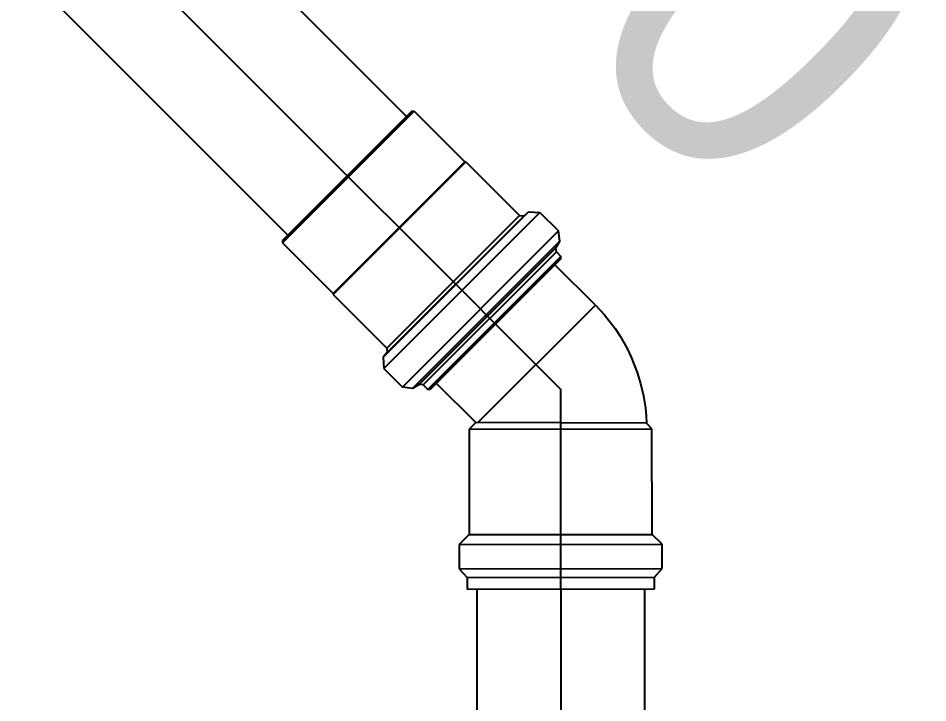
# Model space of a CAD drawing. Header units: millimetres. Extents: x -1292 to 2253, y 326 to 453.
# Drawn here: x 2092.7304 to 2093.0016, y 361.7306 to 361.9346 of the extents above; entities that cross this region are included whole.
import ezdxf
from ezdxf.enums import TextEntityAlignment as Align

# ---------------------------------------------------------------- set-up
doc = ezdxf.new("R2010")
doc.units = ezdxf.units.MM
doc.header["$LTSCALE"] = 0.5
doc.linetypes.add('HIDDENX2', pattern=[0.75, 0.5, -0.25])
for name, color, linetype in [('Eixo', 4, 'HIDDENX2'), ('Esgoto', 5, 'ByLayer'), ('TEXTO', 7, 'Continuous')]:
    doc.layers.add(name, color=color, linetype=linetype)

msp = doc.modelspace()

# ---------------------------------------------------------------- linework, layer by layer
at = {"layer": 'Eixo'}
for p, q in [((2092.51377, 362.20238), (2092.82851, 361.88764)), ((2092.82851, 361.88764), (2092.85061, 361.86555)), ((2092.84513, 361.87103), (2092.85061, 361.86555)), ((2092.84513, 361.87103), (2092.89216, 361.82399)), ((2092.89216, 361.7645), (2092.89216, 361.82399)), ((2092.89216, 361.7645), (2092.89216, 361.57579))]:
    msp.add_line(p, q, dxfattribs=at)
at = {"layer": 'Esgoto', "color": 2}
for p, q in [((2092.84848, 361.90692), (2092.80923, 361.86768)), ((2092.84778, 361.90691), (2092.80924, 361.86837)), ((2092.84778, 361.90691), (2092.84848, 361.90692)), ((2092.84848, 361.90692), (2092.86355, 361.89185)), ((2092.86355, 361.89185), (2092.8243, 361.85261)), ((2092.86383, 361.89185), (2092.8243, 361.85232)), ((2092.86355, 361.89185), (2092.86383, 361.89185)), ((2092.86383, 361.89185), (2092.87985, 361.87583)), ((2092.88255, 361.87691), (2092.83925, 361.83361)), ((2092.88592, 361.87676), (2092.83939, 361.83023)), ((2092.87985, 361.87583), (2092.84032, 361.83631)), ((2092.8812, 361.87577), (2092.84038, 361.83496)), ((2092.87985, 361.87583), (2092.8812, 361.87577)), ((2092.8812, 361.87577), (2092.88255, 361.87691)), ((2092.88255, 361.87691), (2092.88592, 361.87676)), ((2092.88592, 361.87676), (2092.89146, 361.87122)), ((2092.89146, 361.87122), (2092.84493, 361.82469)), ((2092.89186, 361.8682), (2092.89146, 361.87122)), ((2092.80924, 361.86837), (2092.80923, 361.86768)), ((2092.80923, 361.86768), (2092.8243, 361.85261)), ((2092.89186, 361.8682), (2092.84795, 361.8243)), ((2092.89069, 361.86618), (2092.89186, 361.8682)), ((2092.89069, 361.86618), (2092.84997, 361.82546)), ((2092.89085, 361.86497), (2092.85118, 361.82531)), ((2092.89085, 361.86497), (2092.89069, 361.86618)), ((2092.89085, 361.86497), (2092.89218, 361.86364)), ((2092.89218, 361.86364), (2092.85252, 361.82397)), ((2092.89218, 361.86293), (2092.85322, 361.82397)), ((2092.90247, 361.84914), (2092.89042, 361.86116)), ((2092.89218, 361.86293), (2092.89218, 361.86364)), ((2092.8243, 361.85261), (2092.8243, 361.85232)), ((2092.8243, 361.85232), (2092.84032, 361.83631)), ((2092.90247, 361.84914), (2092.86744, 361.81411)), ((2092.90247, 361.84914), (2092.90516, 361.84625)), ((2092.90516, 361.84625), (2092.90833, 361.84216)), ((2092.90833, 361.84216), (2092.90986, 361.83984)), ((2092.90986, 361.83984), (2092.91185, 361.83635)), ((2092.84038, 361.83496), (2092.83925, 361.83361)), ((2092.84032, 361.83631), (2092.84038, 361.83496)), ((2092.91185, 361.83635), (2092.91318, 361.83359)), ((2092.83925, 361.83361), (2092.83939, 361.83023)), ((2092.91318, 361.83359), (2092.91497, 361.82906)), ((2092.83939, 361.83023), (2092.84493, 361.82469)), ((2092.91497, 361.82906), (2092.91597, 361.82573)), ((2092.84795, 361.8243), (2092.84493, 361.82469)), ((2092.84997, 361.82546), (2092.84795, 361.8243)), ((2092.85118, 361.82531), (2092.84997, 361.82546)), ((2092.85118, 361.82531), (2092.85252, 361.82397)), ((2092.85322, 361.82397), (2092.85252, 361.82397)), ((2092.85506, 361.82581), (2092.8668, 361.81411)), ((2092.91597, 361.82573), (2092.9168, 361.82211)), ((2092.9168, 361.82211), (2092.91738, 361.81835)), ((2092.91738, 361.81835), (2092.91759, 361.81612)), ((2092.91759, 361.81612), (2092.91771, 361.81387)), ((2092.86679, 361.81411), (2092.86486, 361.81217)), ((2092.91771, 361.81387), (2092.86679, 361.81411)), ((2092.91934, 361.81224), (2092.91771, 361.81387)), ((2092.86486, 361.81217), (2092.91934, 361.81224)), ((2092.86486, 361.81217), (2092.8649, 361.78069)), ((2092.91938, 361.78076), (2092.91934, 361.81224)), ((2092.8649, 361.78069), (2092.86189, 361.77777)), ((2092.8649, 361.78069), (2092.91938, 361.78076)), ((2092.9224, 361.77785), (2092.91938, 361.78076)), ((2092.86189, 361.77777), (2092.9224, 361.77785)), ((2092.86189, 361.77777), (2092.8619, 361.77054)), ((2092.92241, 361.77062), (2092.9224, 361.77785)), ((2092.8619, 361.77054), (2092.92241, 361.77062)), ((2092.8619, 361.77054), (2092.86426, 361.76788)), ((2092.92006, 361.76796), (2092.92241, 361.77062)), ((2092.86426, 361.76788), (2092.92006, 361.76796)), ((2092.86426, 361.76788), (2092.86426, 361.76446)), ((2092.92006, 361.76454), (2092.92006, 361.76796)), ((2092.86426, 361.76446), (2092.92006, 361.76454))]:
    msp.add_line(p, q, dxfattribs=at)
at = {"layer": 'Esgoto', "color": 3}
for points in [[(2092.53145, 362.22006, 0), (2092.84619, 361.90532, 0)], [(2092.4961, 362.1847, 0), (2092.81083, 361.86997, 0)], [(2092.86716, 361.7645, 0), (2092.86716, 361.57579, 0)], [(2092.91716, 361.7645, 0), (2092.91716, 361.57579, 0)]]:
    msp.add_polyline3d(points, dxfattribs=at)

# ---------------------------------------------------------------- texts
at = {"layer": 'TEXTO'}
msp.add_text('ØDN 50', height=0.1, rotation=315, dxfattribs=at).set_placement((2092.80902, 362.08193), align=Align.MIDDLE_CENTER)

doc.saveas('drawing.dxf')
